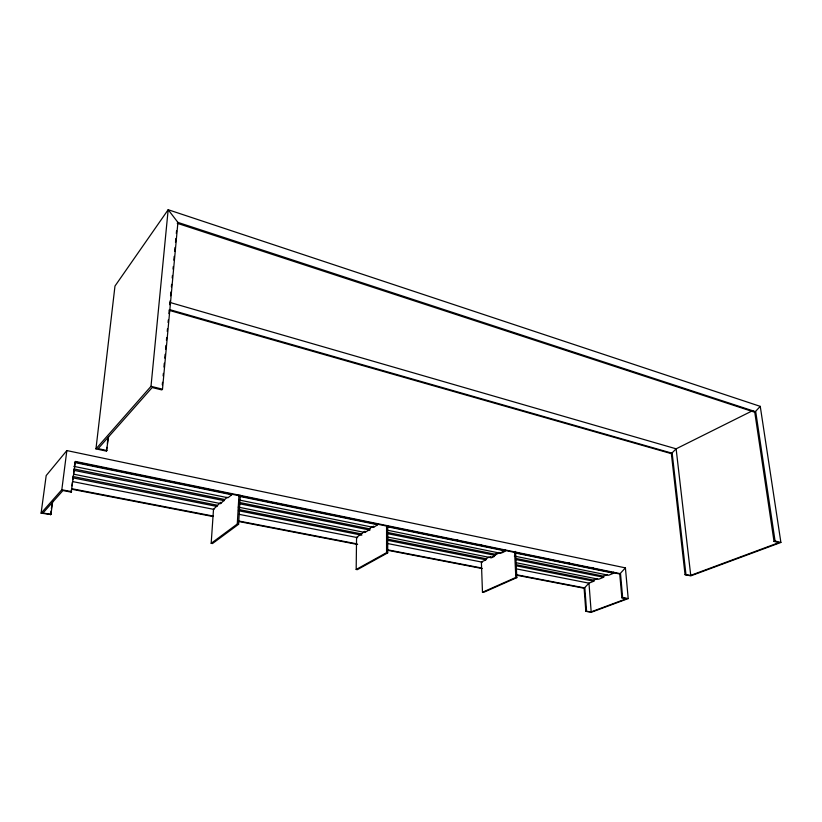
<?xml version="1.0" encoding="UTF-8"?>
<svg xmlns="http://www.w3.org/2000/svg" width="822" height="822" viewBox="0 0 822 822"><rect width="100%" height="100%" fill="white"/><g stroke="black" fill="none" stroke-linecap="round" stroke-linejoin="round"><path stroke-width="1.23" d="M372.345 526.799L369.14 528.721L369.129 529.923L364.886 532.461L364.896 531.259L356.563 537.434L356.173 569.471L386.566 552.651L386.576 525.864M356.173 569.471L357.293 569.677L387.707 552.877L387.707 526.101M377.76 523.552L377.75 524.765L373.414 527.364L373.424 526.152M73.497 474.15L220.656 503.598L220.738 502.324L213.504 509.301L211.182 543.332L212.466 543.558L238.606 524.261L240.281 495.276M211.182 543.332L237.281 524.004L238.976 495.008M74.031 466.403L227.982 497.752L231.722 494.772L231.804 493.488M220.656 503.598L227.149 497.207M162.304 384.84L162.54 382.292M163.126 375.931L163.362 373.394M163.948 367.033L164.308 363.211M164.78 358.125L165.13 354.313M165.602 349.227L165.952 345.404M166.424 340.318L166.661 337.78M167.246 331.42L167.483 328.872M168.078 322.512L168.315 319.964M168.9 313.603L169.25 309.791M169.722 304.705L170.082 300.883M170.544 295.797L170.904 291.985M171.377 286.899L171.613 284.35M172.199 277.99L172.435 275.452M173.021 269.092L173.257 266.544M173.843 260.184L174.202 256.372M174.675 251.275L175.024 247.463M175.497 242.377L175.846 238.555M176.319 233.469L176.555 230.931M107.014 450.538L98.157 448.637L152.162 387.532L161.831 389.926L162.499 389.186L177.912 222.402L168.171 209.723L114.977 286.056L95.958 448.884L106.48 451.134L108.586 436.544M95.958 448.884L151.001 386.33L168.171 209.723L760.258 406.366L780.9 542.458L690.747 575.883L685.055 574.67L671.348 453.652L169.404 310.408M106.48 451.134L106.911 447.322M107.343 443.51L107.764 439.698M52.783 500.557L50.954 514.438L43.001 513L62.934 490.549L71.206 492.142L71.524 489.624M71.987 485.853L72.459 482.082M72.778 479.565L73.24 475.794M73.559 473.277L74.021 469.506M74.34 466.988L74.966 461.964L619.747 574.013L625.408 567.879L66.849 450.569L46.186 475.578L41.1 513.185L50.954 514.438M71.206 492.142L75.419 461.43L620.528 573.705L622.644 597.512L628.203 598.58L625.408 567.879M41.1 513.185L61.814 489.748L66.849 450.569M50.543 514.891L51.046 511.109M51.375 508.582L51.868 504.8M760.258 406.366L754.76 412.243L177.264 223.296L177.912 222.402L755.737 411.76L775.064 541.02L780.9 542.458M752.849 410.558L676.126 448.822L671.348 453.652M489.347 557.028L485.894 558.683L485.936 559.813L481.384 561.991L482.473 592.251L483.449 592.426L516.833 577.65L515.548 551.398M498.903 552.425L495.142 554.234L495.193 555.374L490.539 557.604L490.498 556.473M498.933 553.072L496.118 554.429L387.594 532.461M499.889 553.114L504.646 550.832L504.595 549.692L505.571 549.887M494.299 556.463L491.505 557.799L387.696 537.023M501.821 552.857L504.667 551.49M482.473 592.251L515.836 577.455L516.833 577.65M515.641 564.601L593.72 580.147L597.625 578.565M515.651 558.385L603.533 576.181L607.52 574.568M593.72 580.147L593.813 581.216L588.973 583.158L584.113 588.254L516.165 575.123M603.533 576.181L603.625 577.26L598.693 579.243L515.795 562.659M613.541 572.133L613.644 573.222L608.609 575.256L514.387 556.073M584.113 588.254L585.829 611.291L591.172 611.845L626.539 598.704L621.853 597.799L619.747 574.013M621.853 597.799L622.644 597.512M685.055 574.67L690.737 575.359L778.937 542.623L774.016 541.41L754.76 412.243M774.016 541.41L775.064 541.02M628.203 598.58L591.306 612.277L585.829 611.291M61.814 489.748L71.658 491.638M237.281 524.004L238.606 524.261M386.566 552.651L387.707 552.877M72.398 488.823L213.412 516.103M238.596 520.973L356.943 543.876M387.162 549.723L481.6 567.992M516.853 574.804L584.843 587.966L586.559 611.013M71.976 489.296L212.908 516.524M238.072 521.384L357.621 544.483M387.82 550.319L482.195 568.557M73.055 481.671L213.987 509.393M239.151 514.346L357.662 537.66M387.645 543.548L482.35 562.186M515.99 568.803L588.973 583.158L591.172 611.845M73.302 476.575L217.142 505.201M238.544 509.455L361.814 533.992M387.172 539.037L486.665 558.837M73.137 477.911L217.049 506.465M238.401 510.698L361.803 535.184M387.85 540.352L485.802 559.782M515.949 565.762L593.813 581.216M238.236 507.112L365.081 532.502M73.908 468.951L224.375 499.416M239.449 502.468L370.249 528.947M73.733 470.307L224.293 500.69M239.366 503.732L369.992 530.098M387.583 533.653L495.604 555.456M515.702 559.515L603.625 577.26M239.294 500.053L373.702 527.426M387.522 530.231L500.865 553.319M455.326 539.54L457.833 540.054M479.185 544.452L481.692 544.965M567.088 562.567L569.595 563.08M590.946 567.478L593.453 567.992M74.463 462.467L231.722 494.772M239.264 496.324L377.452 524.713M387.501 526.768L505.602 551.028M514.387 552.836L613.644 573.222M151.001 386.33L162.499 389.186M169.959 309.709L672.18 453.241L685.949 574.342M169.846 302.424L676.126 448.822L690.737 575.359M514.623 552.446L515.836 577.455"/></g></svg>
